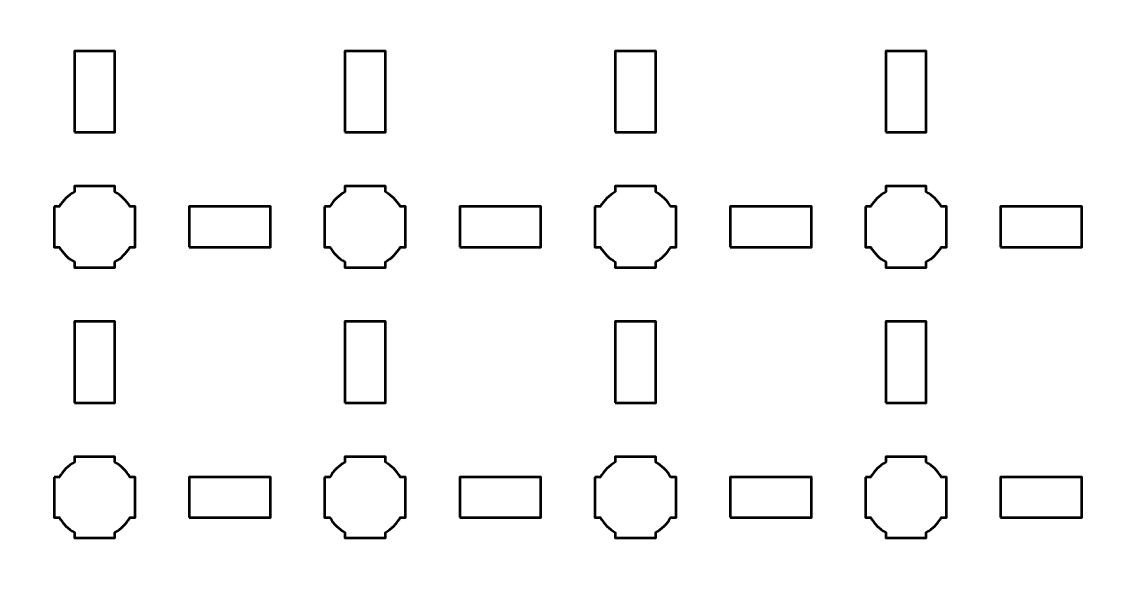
# Model space of a CAD drawing. Header units: centimetres. Extents: x -25.1 to 4.2, y -29.5 to -0.2.
# Drawn here: x -17.04 to -8.93, y -21.39 to -17.33 of the extents above; entities that cross this region are included whole.
import ezdxf

# ---------------------------------------------------------------- set-up
doc = ezdxf.new("R2010")
doc.units = ezdxf.units.CM
doc.header["$MEASUREMENT"] = 0
doc.layers.add('Layer 1', color=7, linetype='Continuous')

msp = doc.modelspace()

# ---------------------------------------------------------------- linework, layer by layer
at = {"layer": 'Layer 1', "lineweight": 53}
for points in [[(-16.65, -18.15), (-16.35, -18.15), (-16.35, -17.55), (-16.65, -17.55), (-16.65, -18.15)], [(-14.65, -18.15), (-14.35, -18.15), (-14.35, -17.55), (-14.65, -17.55), (-14.65, -18.15)], [(-12.65, -18.15), (-12.35, -18.15), (-12.35, -17.55), (-12.65, -17.55), (-12.65, -18.15)], [(-10.65, -18.15), (-10.35, -18.15), (-10.35, -17.55), (-10.65, -17.55), (-10.65, -18.15)], [(-15.8, -19), (-15.2, -19), (-15.2, -18.7), (-15.8, -18.7), (-15.8, -19)], [(-13.8, -19), (-13.2, -19), (-13.2, -18.7), (-13.8, -18.7), (-13.8, -19)], [(-11.8, -19), (-11.2, -19), (-11.2, -18.7), (-11.8, -18.7), (-11.8, -19)], [(-9.8, -19), (-9.2, -19), (-9.2, -18.7), (-9.8, -18.7), (-9.8, -19)], [(-16.65, -20.15), (-16.35, -20.15), (-16.35, -19.55), (-16.65, -19.55), (-16.65, -20.15)], [(-14.65, -20.15), (-14.35, -20.15), (-14.35, -19.55), (-14.65, -19.55), (-14.65, -20.15)], [(-12.65, -20.15), (-12.35, -20.15), (-12.35, -19.55), (-12.65, -19.55), (-12.65, -20.15)], [(-10.65, -20.15), (-10.35, -20.15), (-10.35, -19.55), (-10.65, -19.55), (-10.65, -20.15)], [(-15.8, -21), (-15.2, -21), (-15.2, -20.7), (-15.8, -20.7), (-15.8, -21)], [(-13.8, -21), (-13.2, -21), (-13.2, -20.7), (-13.8, -20.7), (-13.8, -21)], [(-11.8, -21), (-11.2, -21), (-11.2, -20.7), (-11.8, -20.7), (-11.8, -21)], [(-9.8, -21), (-9.2, -21), (-9.2, -20.7), (-9.8, -20.7), (-9.8, -21)]]:
    msp.add_lwpolyline(points, close=True, dxfattribs=at)
at = {"layer": 'Layer 1', "color": 250, "lineweight": 53}
msp.add_ellipse((-10.5, -14.85), major_axis=(0, 14.65), ratio=1, dxfattribs=at)
at = {"layer": 'Layer 1', "lineweight": 53}
for points in [[(-16.8, -18.7), (-16.8, -18.7), (-16.75985, -18.7), (-16.75985, -18.7), (-16.75985, -18.7), (-16.7335, -18.65447), (-16.69553, -18.6165), (-16.65, -18.59015), (-16.65, -18.59015), (-16.65, -18.59015), (-16.65, -18.55), (-16.65, -18.55), (-16.65, -18.55), (-16.65, -18.55), (-16.5, -18.55), (-16.5, -18.55), (-16.5, -18.55), (-16.5, -18.55), (-16.35, -18.55), (-16.35, -18.55), (-16.35, -18.55), (-16.35, -18.55), (-16.35, -18.59015), (-16.35, -18.59015), (-16.35, -18.59015), (-16.30447, -18.6165), (-16.2665, -18.65447), (-16.24015, -18.7), (-16.24015, -18.7), (-16.24015, -18.7), (-16.2, -18.7), (-16.2, -18.7), (-16.2, -18.7), (-16.2, -18.7), (-16.2, -18.85), (-16.2, -18.85), (-16.2, -18.85), (-16.2, -18.85), (-16.2, -19), (-16.2, -19), (-16.2, -19), (-16.2, -19), (-16.24015, -19), (-16.24015, -19), (-16.24015, -19), (-16.2665, -19.04553), (-16.30447, -19.0835), (-16.35, -19.10985), (-16.35, -19.10985), (-16.35, -19.10985), (-16.35, -19.15), (-16.35, -19.15), (-16.35, -19.15), (-16.35, -19.15), (-16.5, -19.15), (-16.5, -19.15), (-16.5, -19.15), (-16.5, -19.15), (-16.65, -19.15), (-16.65, -19.15), (-16.65, -19.15), (-16.65, -19.15), (-16.65, -19.10985), (-16.65, -19.10985), (-16.65, -19.10985), (-16.69553, -19.0835), (-16.7335, -19.04553), (-16.75985, -19), (-16.75985, -19), (-16.75985, -19), (-16.8, -19), (-16.8, -19), (-16.8, -19), (-16.8, -19), (-16.8, -18.85), (-16.8, -18.85), (-16.8, -18.85), (-16.8, -18.85), (-16.8, -18.7), (-16.8, -18.7)], [(-14.8, -18.7), (-14.8, -18.7), (-14.75985, -18.7), (-14.75985, -18.7), (-14.75985, -18.7), (-14.7335, -18.65447), (-14.69553, -18.6165), (-14.65, -18.59015), (-14.65, -18.59015), (-14.65, -18.59015), (-14.65, -18.55), (-14.65, -18.55), (-14.65, -18.55), (-14.65, -18.55), (-14.5, -18.55), (-14.5, -18.55), (-14.5, -18.55), (-14.5, -18.55), (-14.35, -18.55), (-14.35, -18.55), (-14.35, -18.55), (-14.35, -18.55), (-14.35, -18.59015), (-14.35, -18.59015), (-14.35, -18.59015), (-14.30447, -18.6165), (-14.2665, -18.65447), (-14.24015, -18.7), (-14.24015, -18.7), (-14.24015, -18.7), (-14.2, -18.7), (-14.2, -18.7), (-14.2, -18.7), (-14.2, -18.7), (-14.2, -18.85), (-14.2, -18.85), (-14.2, -18.85), (-14.2, -18.85), (-14.2, -19), (-14.2, -19), (-14.2, -19), (-14.2, -19), (-14.24015, -19), (-14.24015, -19), (-14.24015, -19), (-14.2665, -19.04553), (-14.30447, -19.0835), (-14.35, -19.10985), (-14.35, -19.10985), (-14.35, -19.10985), (-14.35, -19.15), (-14.35, -19.15), (-14.35, -19.15), (-14.35, -19.15), (-14.5, -19.15), (-14.5, -19.15), (-14.5, -19.15), (-14.5, -19.15), (-14.65, -19.15), (-14.65, -19.15), (-14.65, -19.15), (-14.65, -19.15), (-14.65, -19.10985), (-14.65, -19.10985), (-14.65, -19.10985), (-14.69553, -19.0835), (-14.7335, -19.04553), (-14.75985, -19), (-14.75985, -19), (-14.75985, -19), (-14.8, -19), (-14.8, -19), (-14.8, -19), (-14.8, -19), (-14.8, -18.85), (-14.8, -18.85), (-14.8, -18.85), (-14.8, -18.85), (-14.8, -18.7), (-14.8, -18.7)], [(-12.8, -18.7), (-12.8, -18.7), (-12.75985, -18.7), (-12.75985, -18.7), (-12.75985, -18.7), (-12.7335, -18.65447), (-12.69553, -18.6165), (-12.65, -18.59015), (-12.65, -18.59015), (-12.65, -18.59015), (-12.65, -18.55), (-12.65, -18.55), (-12.65, -18.55), (-12.65, -18.55), (-12.5, -18.55), (-12.5, -18.55), (-12.5, -18.55), (-12.5, -18.55), (-12.35, -18.55), (-12.35, -18.55), (-12.35, -18.55), (-12.35, -18.55), (-12.35, -18.59015), (-12.35, -18.59015), (-12.35, -18.59015), (-12.30447, -18.6165), (-12.2665, -18.65447), (-12.24015, -18.7), (-12.24015, -18.7), (-12.24015, -18.7), (-12.2, -18.7), (-12.2, -18.7), (-12.2, -18.7), (-12.2, -18.7), (-12.2, -18.85), (-12.2, -18.85), (-12.2, -18.85), (-12.2, -18.85), (-12.2, -19), (-12.2, -19), (-12.2, -19), (-12.2, -19), (-12.24015, -19), (-12.24015, -19), (-12.24015, -19), (-12.2665, -19.04553), (-12.30447, -19.0835), (-12.35, -19.10985), (-12.35, -19.10985), (-12.35, -19.10985), (-12.35, -19.15), (-12.35, -19.15), (-12.35, -19.15), (-12.35, -19.15), (-12.5, -19.15), (-12.5, -19.15), (-12.5, -19.15), (-12.5, -19.15), (-12.65, -19.15), (-12.65, -19.15), (-12.65, -19.15), (-12.65, -19.15), (-12.65, -19.10985), (-12.65, -19.10985), (-12.65, -19.10985), (-12.69553, -19.0835), (-12.7335, -19.04553), (-12.75985, -19), (-12.75985, -19), (-12.75985, -19), (-12.8, -19), (-12.8, -19), (-12.8, -19), (-12.8, -19), (-12.8, -18.85), (-12.8, -18.85), (-12.8, -18.85), (-12.8, -18.85), (-12.8, -18.7), (-12.8, -18.7)], [(-10.8, -18.7), (-10.8, -18.7), (-10.75985, -18.7), (-10.75985, -18.7), (-10.75985, -18.7), (-10.7335, -18.65447), (-10.69553, -18.6165), (-10.65, -18.59015), (-10.65, -18.59015), (-10.65, -18.59015), (-10.65, -18.55), (-10.65, -18.55), (-10.65, -18.55), (-10.65, -18.55), (-10.5, -18.55), (-10.5, -18.55), (-10.5, -18.55), (-10.5, -18.55), (-10.35, -18.55), (-10.35, -18.55), (-10.35, -18.55), (-10.35, -18.55), (-10.35, -18.59015), (-10.35, -18.59015), (-10.35, -18.59015), (-10.30447, -18.6165), (-10.2665, -18.65447), (-10.24015, -18.7), (-10.24015, -18.7), (-10.24015, -18.7), (-10.2, -18.7), (-10.2, -18.7), (-10.2, -18.7), (-10.2, -18.7), (-10.2, -18.85), (-10.2, -18.85), (-10.2, -18.85), (-10.2, -18.85), (-10.2, -19), (-10.2, -19), (-10.2, -19), (-10.2, -19), (-10.24015, -19), (-10.24015, -19), (-10.24015, -19), (-10.2665, -19.04553), (-10.30447, -19.0835), (-10.35, -19.10985), (-10.35, -19.10985), (-10.35, -19.10985), (-10.35, -19.15), (-10.35, -19.15), (-10.35, -19.15), (-10.35, -19.15), (-10.5, -19.15), (-10.5, -19.15), (-10.5, -19.15), (-10.5, -19.15), (-10.65, -19.15), (-10.65, -19.15), (-10.65, -19.15), (-10.65, -19.15), (-10.65, -19.10985), (-10.65, -19.10985), (-10.65, -19.10985), (-10.69553, -19.0835), (-10.7335, -19.04553), (-10.75985, -19), (-10.75985, -19), (-10.75985, -19), (-10.8, -19), (-10.8, -19), (-10.8, -19), (-10.8, -19), (-10.8, -18.85), (-10.8, -18.85), (-10.8, -18.85), (-10.8, -18.85), (-10.8, -18.7), (-10.8, -18.7)], [(-16.8, -20.7), (-16.8, -20.7), (-16.75985, -20.7), (-16.75985, -20.7), (-16.75985, -20.7), (-16.7335, -20.65447), (-16.69553, -20.6165), (-16.65, -20.59015), (-16.65, -20.59015), (-16.65, -20.59015), (-16.65, -20.55), (-16.65, -20.55), (-16.65, -20.55), (-16.65, -20.55), (-16.5, -20.55), (-16.5, -20.55), (-16.5, -20.55), (-16.5, -20.55), (-16.35, -20.55), (-16.35, -20.55), (-16.35, -20.55), (-16.35, -20.55), (-16.35, -20.59015), (-16.35, -20.59015), (-16.35, -20.59015), (-16.30447, -20.6165), (-16.2665, -20.65447), (-16.24015, -20.7), (-16.24015, -20.7), (-16.24015, -20.7), (-16.2, -20.7), (-16.2, -20.7), (-16.2, -20.7), (-16.2, -20.7), (-16.2, -20.85), (-16.2, -20.85), (-16.2, -20.85), (-16.2, -20.85), (-16.2, -21), (-16.2, -21), (-16.2, -21), (-16.2, -21), (-16.24015, -21), (-16.24015, -21), (-16.24015, -21), (-16.2665, -21.04553), (-16.30447, -21.0835), (-16.35, -21.10985), (-16.35, -21.10985), (-16.35, -21.10985), (-16.35, -21.15), (-16.35, -21.15), (-16.35, -21.15), (-16.35, -21.15), (-16.5, -21.15), (-16.5, -21.15), (-16.5, -21.15), (-16.5, -21.15), (-16.65, -21.15), (-16.65, -21.15), (-16.65, -21.15), (-16.65, -21.15), (-16.65, -21.10985), (-16.65, -21.10985), (-16.65, -21.10985), (-16.69553, -21.0835), (-16.7335, -21.04553), (-16.75985, -21), (-16.75985, -21), (-16.75985, -21), (-16.8, -21), (-16.8, -21), (-16.8, -21), (-16.8, -21), (-16.8, -20.85), (-16.8, -20.85), (-16.8, -20.85), (-16.8, -20.85), (-16.8, -20.7), (-16.8, -20.7)], [(-14.8, -20.7), (-14.8, -20.7), (-14.75985, -20.7), (-14.75985, -20.7), (-14.75985, -20.7), (-14.7335, -20.65447), (-14.69553, -20.6165), (-14.65, -20.59015), (-14.65, -20.59015), (-14.65, -20.59015), (-14.65, -20.55), (-14.65, -20.55), (-14.65, -20.55), (-14.65, -20.55), (-14.5, -20.55), (-14.5, -20.55), (-14.5, -20.55), (-14.5, -20.55), (-14.35, -20.55), (-14.35, -20.55), (-14.35, -20.55), (-14.35, -20.55), (-14.35, -20.59015), (-14.35, -20.59015), (-14.35, -20.59015), (-14.30447, -20.6165), (-14.2665, -20.65447), (-14.24015, -20.7), (-14.24015, -20.7), (-14.24015, -20.7), (-14.2, -20.7), (-14.2, -20.7), (-14.2, -20.7), (-14.2, -20.7), (-14.2, -20.85), (-14.2, -20.85), (-14.2, -20.85), (-14.2, -20.85), (-14.2, -21), (-14.2, -21), (-14.2, -21), (-14.2, -21), (-14.24015, -21), (-14.24015, -21), (-14.24015, -21), (-14.2665, -21.04553), (-14.30447, -21.0835), (-14.35, -21.10985), (-14.35, -21.10985), (-14.35, -21.10985), (-14.35, -21.15), (-14.35, -21.15), (-14.35, -21.15), (-14.35, -21.15), (-14.5, -21.15), (-14.5, -21.15), (-14.5, -21.15), (-14.5, -21.15), (-14.65, -21.15), (-14.65, -21.15), (-14.65, -21.15), (-14.65, -21.15), (-14.65, -21.10985), (-14.65, -21.10985), (-14.65, -21.10985), (-14.69553, -21.0835), (-14.7335, -21.04553), (-14.75985, -21), (-14.75985, -21), (-14.75985, -21), (-14.8, -21), (-14.8, -21), (-14.8, -21), (-14.8, -21), (-14.8, -20.85), (-14.8, -20.85), (-14.8, -20.85), (-14.8, -20.85), (-14.8, -20.7), (-14.8, -20.7)], [(-12.8, -20.7), (-12.8, -20.7), (-12.75985, -20.7), (-12.75985, -20.7), (-12.75985, -20.7), (-12.7335, -20.65447), (-12.69553, -20.6165), (-12.65, -20.59015), (-12.65, -20.59015), (-12.65, -20.59015), (-12.65, -20.55), (-12.65, -20.55), (-12.65, -20.55), (-12.65, -20.55), (-12.5, -20.55), (-12.5, -20.55), (-12.5, -20.55), (-12.5, -20.55), (-12.35, -20.55), (-12.35, -20.55), (-12.35, -20.55), (-12.35, -20.55), (-12.35, -20.59015), (-12.35, -20.59015), (-12.35, -20.59015), (-12.30447, -20.6165), (-12.2665, -20.65447), (-12.24015, -20.7), (-12.24015, -20.7), (-12.24015, -20.7), (-12.2, -20.7), (-12.2, -20.7), (-12.2, -20.7), (-12.2, -20.7), (-12.2, -20.85), (-12.2, -20.85), (-12.2, -20.85), (-12.2, -20.85), (-12.2, -21), (-12.2, -21), (-12.2, -21), (-12.2, -21), (-12.24015, -21), (-12.24015, -21), (-12.24015, -21), (-12.2665, -21.04553), (-12.30447, -21.0835), (-12.35, -21.10985), (-12.35, -21.10985), (-12.35, -21.10985), (-12.35, -21.15), (-12.35, -21.15), (-12.35, -21.15), (-12.35, -21.15), (-12.5, -21.15), (-12.5, -21.15), (-12.5, -21.15), (-12.5, -21.15), (-12.65, -21.15), (-12.65, -21.15), (-12.65, -21.15), (-12.65, -21.15), (-12.65, -21.10985), (-12.65, -21.10985), (-12.65, -21.10985), (-12.69553, -21.0835), (-12.7335, -21.04553), (-12.75985, -21), (-12.75985, -21), (-12.75985, -21), (-12.8, -21), (-12.8, -21), (-12.8, -21), (-12.8, -21), (-12.8, -20.85), (-12.8, -20.85), (-12.8, -20.85), (-12.8, -20.85), (-12.8, -20.7), (-12.8, -20.7)], [(-10.8, -20.7), (-10.8, -20.7), (-10.75985, -20.7), (-10.75985, -20.7), (-10.75985, -20.7), (-10.7335, -20.65447), (-10.69553, -20.6165), (-10.65, -20.59015), (-10.65, -20.59015), (-10.65, -20.59015), (-10.65, -20.55), (-10.65, -20.55), (-10.65, -20.55), (-10.65, -20.55), (-10.5, -20.55), (-10.5, -20.55), (-10.5, -20.55), (-10.5, -20.55), (-10.35, -20.55), (-10.35, -20.55), (-10.35, -20.55), (-10.35, -20.55), (-10.35, -20.59015), (-10.35, -20.59015), (-10.35, -20.59015), (-10.30447, -20.6165), (-10.2665, -20.65447), (-10.24015, -20.7), (-10.24015, -20.7), (-10.24015, -20.7), (-10.2, -20.7), (-10.2, -20.7), (-10.2, -20.7), (-10.2, -20.7), (-10.2, -20.85), (-10.2, -20.85), (-10.2, -20.85), (-10.2, -20.85), (-10.2, -21), (-10.2, -21), (-10.2, -21), (-10.2, -21), (-10.24015, -21), (-10.24015, -21), (-10.24015, -21), (-10.2665, -21.04553), (-10.30447, -21.0835), (-10.35, -21.10985), (-10.35, -21.10985), (-10.35, -21.10985), (-10.35, -21.15), (-10.35, -21.15), (-10.35, -21.15), (-10.35, -21.15), (-10.5, -21.15), (-10.5, -21.15), (-10.5, -21.15), (-10.5, -21.15), (-10.65, -21.15), (-10.65, -21.15), (-10.65, -21.15), (-10.65, -21.15), (-10.65, -21.10985), (-10.65, -21.10985), (-10.65, -21.10985), (-10.69553, -21.0835), (-10.7335, -21.04553), (-10.75985, -21), (-10.75985, -21), (-10.75985, -21), (-10.8, -21), (-10.8, -21), (-10.8, -21), (-10.8, -21), (-10.8, -20.85), (-10.8, -20.85), (-10.8, -20.85), (-10.8, -20.85), (-10.8, -20.7), (-10.8, -20.7)]]:
    msp.add_open_spline(points, degree=3, knots=[0, 0, 0, 0, 0.05, 0.05, 0.05, 0.05, 0.1, 0.1, 0.1, 0.1, 0.15, 0.15, 0.15, 0.15, 0.2, 0.2, 0.2, 0.2, 0.25, 0.25, 0.25, 0.25, 0.3, 0.3, 0.3, 0.3, 0.35, 0.35, 0.35, 0.35, 0.4, 0.4, 0.4, 0.4, 0.45, 0.45, 0.45, 0.45, 0.5, 0.5, 0.5, 0.5, 0.55, 0.55, 0.55, 0.55, 0.6, 0.6, 0.6, 0.6, 0.65, 0.65, 0.65, 0.65, 0.7, 0.7, 0.7, 0.7, 0.75, 0.75, 0.75, 0.75, 0.8, 0.8, 0.8, 0.8, 0.85, 0.85, 0.85, 0.85, 0.9, 0.9, 0.9, 0.9, 0.95, 0.95, 0.95, 0.95, 1, 1, 1, 1], dxfattribs=at)

doc.saveas('drawing.dxf')
